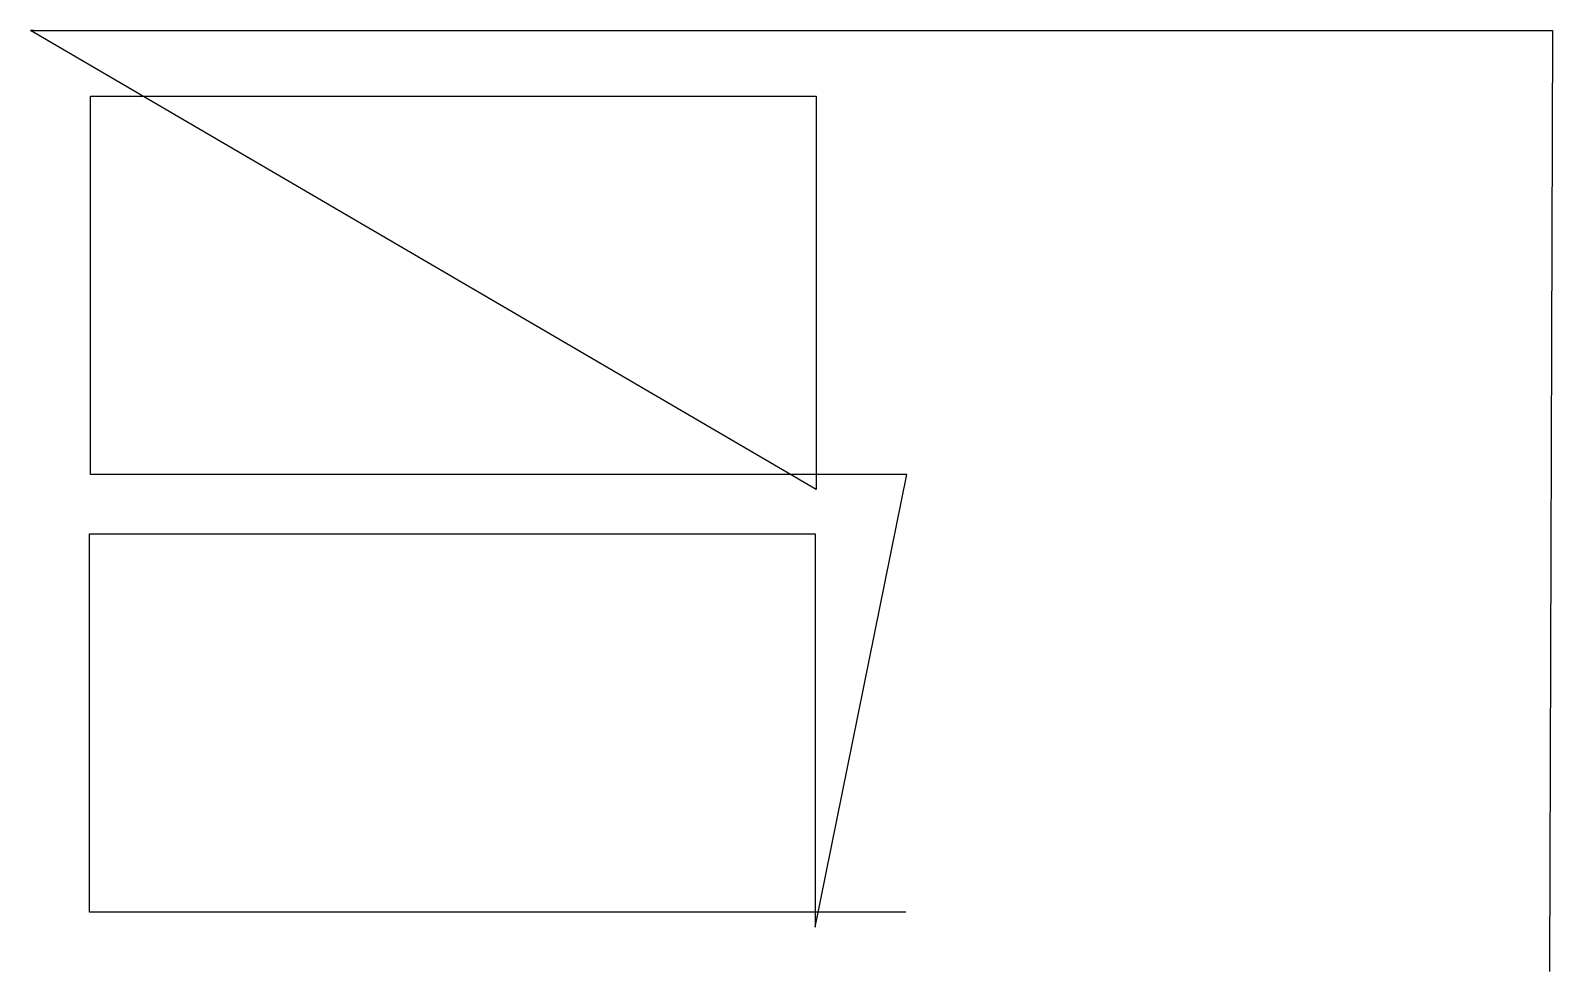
# Model space of a CAD drawing. Header units: metres. Extents: x 0 to 517, y 2526 to 2845.
import ezdxf

# ---------------------------------------------------------------- set-up
doc = ezdxf.new("R2010")
doc.units = ezdxf.units.M

msp = doc.modelspace()

# ---------------------------------------------------------------- linework, layer by layer
at = {"layer": 'TOOL_0'}
for p, q in [((266.854, 2689.175), (0, 2845.083)), ((0, 2845.083), (1, 2845.083)), ((1, 2845.083), (0, 2845.083)), ((0, 2845.083), (1, 2845.083)), ((1, 2845.083), (517.059, 2845.083)), ((517.059, 2845.083), (516.067, 2526.524)), ((20.354, 2694.294), (20.354, 2822.794)), ((20.354, 2822.794), (266.854, 2822.794)), ((266.854, 2822.794), (266.854, 2694.294)), ((266.854, 2694.294), (20.354, 2694.294)), ((266.52, 2540.56), (297.742, 2694.294)), ((297.742, 2694.294), (266.854, 2694.294)), ((266.854, 2694.294), (266.854, 2689.175)), ((20.02, 2545.679), (20.02, 2674.179)), ((20.02, 2674.179), (266.52, 2674.179)), ((266.52, 2674.179), (266.52, 2545.679)), ((266.52, 2545.679), (20.02, 2545.679)), ((297.408, 2545.679), (266.52, 2545.679)), ((266.52, 2545.679), (266.52, 2540.56)), ((516.067, 2526.524), (516.064, 2525.524))]:
    msp.add_line(p, q, dxfattribs=at)

doc.saveas('drawing.dxf')
